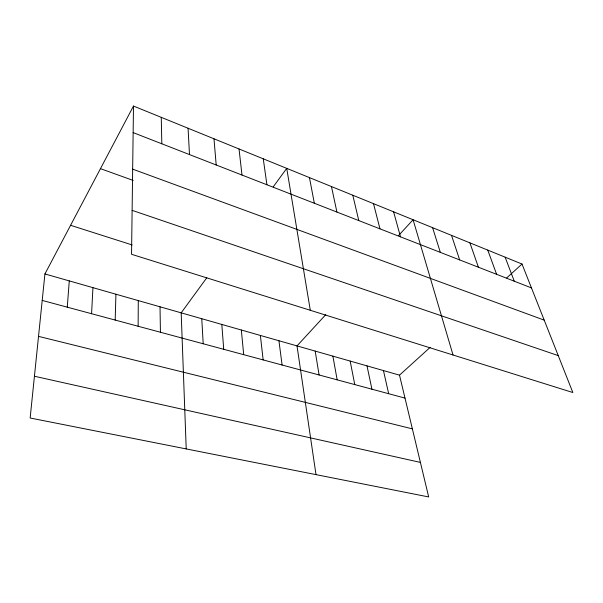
<?xml version="1.0" encoding="UTF-8"?>
<svg xmlns="http://www.w3.org/2000/svg" width="603" height="603" viewBox="0 0 603 603"><rect width="100%" height="100%" fill="white"/><g stroke="black" fill="none" stroke-linecap="round" stroke-linejoin="round"><path stroke-width="0.9" d="M138.132 326.253L138.283 300.596M133.489 106.053L131.544 254.293L572.85 392.53L522.017 264.039L133.489 106.053L44.924 273.95L30.15 418.007L428.68 496.947L399.503 375.156L44.924 273.95M115.188 320.072L115.927 294.211M91.581 313.718L92.937 287.654M67.265 307.168L69.277 280.9M206.784 277.787L181.179 312.836L186.221 448.926M273.227 186.855L286.734 168.365L310.296 310.281M325.778 314.638L297.008 345.903L316.002 474.629M398.417 235.69L413.093 219.748L453.034 354.994M399.503 375.156L430.135 347.373M506.693 277.938L522.017 264.039M34.431 376.242L420.404 462.403M38.524 336.368L412.369 428.861M42.21 300.422L405.005 398.108M70.589 225.296L132.125 244.939M132.125 210.349L558.242 355.612M100.467 168.652L133.233 180.448M132.668 169.149L544.2 320.125M133.142 132.607L531.454 287.902M505.133 257.172L514.284 281.209M487.767 250.117L496.608 274.312M469.91 242.851L478.405 267.219M451.519 235.374L459.667 259.908M432.592 227.678L440.348 252.378M393.593 211.819L400.505 236.843M373.506 203.648L379.965 228.839M352.808 195.236L358.777 220.577M383.455 370.574L388.671 393.714M331.469 186.553L336.911 212.052M367.008 365.885L371.93 389.206M350.162 361.076L354.768 384.586M309.452 177.606L314.336 203.249M332.886 356.139L337.16 379.845M315.181 351.089L319.1 374.983M263.27 158.823L266.91 184.759M278.925 340.74L282.098 365.019M260.375 335.441L263.149 359.916M239.037 148.971L241.984 175.036M241.343 330.014L243.695 354.677M213.982 138.78L216.191 164.981M221.814 324.437L223.721 349.295M201.764 318.716L203.203 343.77M188.068 128.243L189.485 154.572M161.257 117.344L161.823 143.785M160.021 306.799L160.428 332.253"/></g></svg>
